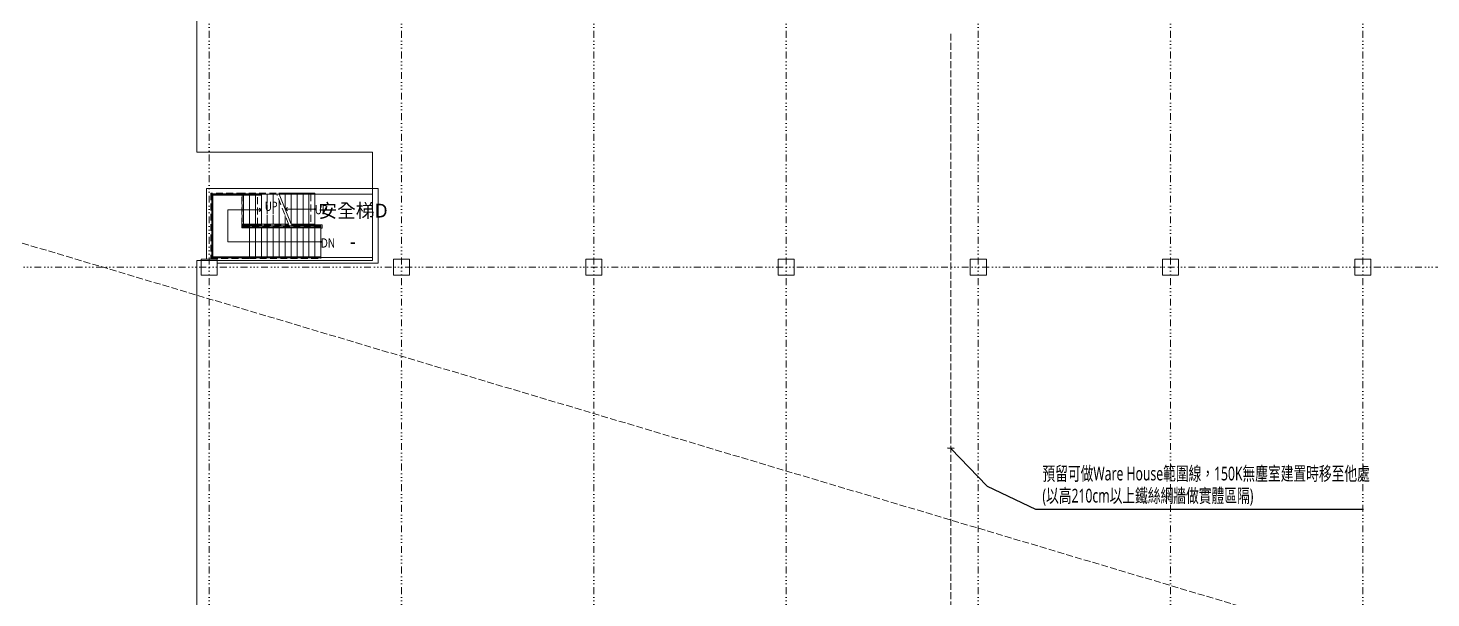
# Model space of a CAD drawing. Header units: millimetres. Extents: x -32710 to 654186, y -254124 to 420220.
# Drawn here: x 180883 to 242175, y 30550 to 55450 of the extents above; entities that cross this region are included whole.
import ezdxf
from ezdxf.enums import TextEntityAlignment as Align

# ---------------------------------------------------------------- set-up
doc = ezdxf.new("R2010")
doc.units = ezdxf.units.MM
doc.header["$LTSCALE"] = 1000
for name, pattern in [('H12PL1$0$HIDDEN', [0.4, 0.3, -0.1]), ('H12PL1$0$JJP_三點線', [0.9, 0.3, -0.15, 0, -0.15, 0, -0.15, 0, -0.15]), ('H12PL1$0$JJP_虛線(退縮線、投影線、地下室範圍、非屬本工程、圖面分區)', [0.45, 0.3, -0.15]), ('H12PL1$0$虛線', [0.846667, 0.423333, -0.423333])]:
    doc.linetypes.add(name, pattern=pattern)
for name, color, linetype in [('H12PL1$0$A-OBJE-2D', 252, 'Continuous'), ('H12PL1$0$A-STRS', 252, 'Continuous'), ('H12PL1$0$A-TEXT', 252, 'Continuous'), ('H12PL1$0$A-TEXT-修改說明.50K', 252, 'Continuous'), ('H12PL1$0$A-WALL-IN', 252, 'Continuous'), ('H12PL1$0$A-ZONE', 252, 'Continuous'), ('H12PL1$0$S-COL', 252, 'Continuous'), ('H12PL1$0$S-FNDN', 252, 'Continuous'), ('H12PL1$0$S-GRID', 252, 'Continuous'), ('H12PL1$0$S-SLAB-SHOW', 252, 'Continuous'), ('MD-20250424-增加TRAY與FS主管位置調整', 7, 'Continuous')]:
    doc.layers.add(name, color=color, linetype=linetype)
doc.styles.add('H12PL1$0$Standard', font='Microsoft JhengHei.ttf', dxfattribs={"width": 0.8})
doc.styles.add('H12PL1$1$dim-txt', font='isocp.shx', dxfattribs={"width": 0.7, "bigfont": 'chineset.shx'})
doc.dimstyles.new('H12PL1$1$ARCH-dim-2000', dxfattribs={"dimscale": 2000, "dimtxt": 0.3, "dimasz": 0.1, "dimexe": 0.1, "dimexo": 0.1, "dimgap": 0.05, "dimtad": 1, "dimdec": 0, "dimrnd": 0.5, "dimdsep": 46, "dimtxsty": 'H12PL1$1$dim-txt', "dimblk": 'H12PL1$1$_Dot', "dimcen": 2, "dimclrd": 256, "dimclre": 256, "dimclrt": 256, "dimadec": 0, "dimazin": 0, "dimtfac": 1, "dimtix": 1, "dimtmove": 2, "dimatfit": 3, "dimldrblk": 'H12PL1$1$_OBLIQUE', "dimfxl": 1, "dimtvp": 1, "dimtolj": 1, "dimarcsym": 0})

# ---------------------------------------------------------------- blocks, each defined once
blk = doc.blocks.new('H12PL1$1$_Dot')
blk = doc.blocks.new('H12PL1$1$_OBLIQUE')
at = {"color": 0, "linetype": 'ByBlock', "lineweight": -2}
blk.add_line((-0.5, -0.5), (0.5, 0.5), dxfattribs=at)
blk = doc.blocks.new('H12PL1')
at = {"layer": 'H12PL1$0$A-OBJE-2D', "linetype": 'H12PL1$0$HIDDEN', "lineweight": 0}
blk.add_line((17650, 85950), (243150, 18700), dxfattribs=at)
at = {"layer": 'H12PL1$0$A-STRS', "linetype": 'H12PL1$0$JJP_虛線(退縮線、投影線、地下室範圍、非屬本工程、圖面分區)', "lineweight": 0}
for p, q in [((161095, 48235), (159675, 48235)), ((159675, 48235), (159675, 45375)), ((159725, 45425), (159725, 48185)), ((159725, 48185), (161095, 48185)), ((159725, 48185), (159725, 45425)), ((161095, 48185), (159725, 48185)), ((161017.3, 46855), (161017.3, 48155)), ((161030.1, 48185), (161030.1, 46885)), ((162527.3, 48235), (161095, 48235)), ((161095, 48235), (161095, 48185)), ((161095, 48185), (161095, 48235)), ((161095, 48185), (162547.3, 48185)), ((161095, 46885), (161095, 48185)), ((161095, 46885), (161095, 48185)), ((161095, 46885), (161095, 48185)), ((161355, 48185), (161095, 48185)), ((161095, 48185), (161095, 46885)), ((161095, 46885), (161095, 48185)), ((161355, 46885), (161355, 48185)), ((161615, 48185), (161355, 48185)), ((161355, 48185), (161355, 46885)), ((161355, 46885), (161355, 48185)), ((161615, 46885), (161615, 48185)), ((161875, 48185), (161615, 48185)), ((161615, 48185), (161615, 46885)), ((161615, 46885), (161615, 48185)), ((161700.8, 46855), (161700.8, 48155)), ((161875, 46885), (161875, 48185)), ((162135, 48185), (161875, 48185)), ((161875, 48185), (161875, 46885)), ((161875, 46885), (161875, 48185)), ((162135, 46885), (162135, 48185)), ((162395, 48185), (162135, 48185)), ((162135, 48185), (162135, 46885)), ((162135, 46885), (162135, 48185)), ((162395, 46885), (162395, 48185)), ((162547.3, 48185), (162395, 48185)), ((162395, 48185), (162395, 46885)), ((162395, 46885), (162395, 48185)), ((163067.3, 46885), (162547.3, 48185)), ((162655, 46885), (162655, 47915.7)), ((162655, 47915.7), (162655, 46885)), ((162655, 46885), (162655, 47915.7)), ((164034.5, 48185), (164034.5, 46885)), ((162915, 46885), (162915, 47265.7)), ((162915, 47265.7), (162915, 46885)), ((162915, 46885), (162915, 47265.7)), ((161055, 46855), (161017.3, 46855)), ((161095, 46885), (161025, 46885)), ((161025, 46885), (161025, 46725)), ((161025, 46725), (161025, 46885)), ((161025, 46885), (161095, 46885)), ((161025, 46725), (161355, 46725)), ((161355, 46725), (161025, 46725)), ((161075, 46775), (161075, 46835)), ((161075, 46835), (161095, 46835)), ((161355, 46775), (161075, 46775)), ((163067.3, 46885), (161095, 46885)), ((161095, 46885), (161095, 46835)), ((161095, 46835), (161095, 46885)), ((161095, 46885), (161355, 46885)), ((161095, 46835), (163087.3, 46835)), ((161355, 46885), (161615, 46885)), ((161355, 46725), (161355, 46775)), ((164475, 46775), (161355, 46775)), ((161355, 46775), (161355, 46725)), ((161355, 45455), (161355, 46755)), ((161355, 46725), (164475, 46725)), ((161355, 46725), (161355, 45425)), ((161355, 46725), (161355, 45425)), ((161355, 46725), (161355, 45425)), ((161355, 45425), (161355, 46725)), ((161615, 46725), (161355, 46725)), ((161355, 46725), (161355, 45425)), ((161615, 46885), (161875, 46885)), ((161615, 46725), (161615, 45425)), ((161615, 45425), (161615, 46725)), ((161615, 46725), (161615, 45425)), ((161875, 46725), (161615, 46725)), ((161875, 46885), (162135, 46885)), ((161875, 46725), (161875, 45425)), ((161875, 45425), (161875, 46725)), ((161875, 46725), (161875, 45425)), ((162135, 46725), (161875, 46725)), ((162135, 46885), (162395, 46885)), ((162135, 46725), (162135, 45425)), ((162135, 45425), (162135, 46725)), ((162135, 46725), (162135, 45425)), ((162395, 46725), (162135, 46725)), ((162395, 46885), (162655, 46885)), ((162395, 46725), (162395, 45425)), ((162395, 45425), (162395, 46725)), ((162395, 46725), (162395, 45425)), ((162655, 46725), (162395, 46725)), ((162655, 46885), (162915, 46885)), ((162655, 46725), (162655, 45425)), ((162655, 45425), (162655, 46725)), ((162655, 46725), (162655, 45425)), ((162915, 46725), (162655, 46725)), ((162915, 46885), (163067.3, 46885)), ((162915, 46725), (162915, 45425)), ((162915, 45425), (162915, 46725)), ((162915, 46725), (162915, 45425)), ((163175, 46725), (162915, 46725)), ((163175, 46725), (163175, 45425)), ((163175, 45425), (163175, 46725)), ((163175, 46725), (163175, 45425)), ((163435, 46725), (163175, 46725)), ((163435, 46725), (163435, 45425)), ((163435, 45425), (163435, 46725)), ((163435, 46725), (163435, 45425)), ((163695, 46725), (163435, 46725)), ((163695, 46725), (163695, 45425)), ((163695, 45425), (163695, 46725)), ((163695, 46725), (163695, 45425)), ((163955, 46725), (163695, 46725)), ((163955, 46725), (163955, 45425)), ((163955, 45425), (163955, 46725)), ((163955, 46725), (163955, 45425)), ((164215, 46725), (163955, 46725)), ((164215, 46725), (164215, 45425)), ((164215, 45425), (164215, 46725)), ((164215, 46725), (164215, 45425)), ((164475, 46725), (164215, 46725)), ((164475, 46725), (164475, 46775)), ((164475, 45425), (164475, 46725)), ((159675, 45375), (161355, 45375)), ((161355, 45425), (159725, 45425)), ((159725, 45425), (161355, 45425)), ((161355, 45375), (161355, 45425)), ((164475, 45425), (161355, 45425)), ((161355, 45425), (161355, 45375)), ((161355, 45425), (161615, 45425)), ((161355, 45375), (164475, 45375)), ((161615, 45425), (161875, 45425)), ((161875, 45425), (162135, 45425)), ((162135, 45425), (162395, 45425)), ((162395, 45425), (162655, 45425)), ((162655, 45425), (162915, 45425)), ((162915, 45425), (163175, 45425)), ((163175, 45425), (163435, 45425)), ((163435, 45425), (163695, 45425)), ((163695, 45425), (163955, 45425)), ((163955, 45425), (164215, 45425)), ((164215, 45425), (164475, 45425)), ((164475, 45375), (164475, 45425))]:
    blk.add_line(p, q, dxfattribs=at)
at = {"layer": 'H12PL1$0$A-STRS', "lineweight": 0}
for p, q in [((159705, 45405), (159705, 48205)), ((159705, 48205), (161095, 48205)), ((161095, 48155), (159755, 48155)), ((159755, 48155), (159755, 45455)), ((159755, 45455), (159755, 48155)), ((159755, 48155), (161017.3, 48155)), ((159755, 45455), (159755, 48155)), ((159755, 48155), (161095, 48155)), ((161017.3, 48155), (161095, 48155)), ((161095, 48155), (161095, 48205)), ((161095, 48205), (161875, 48205)), ((161095, 48205), (161095, 48155)), ((161875, 48155), (161095, 48155)), ((161095, 48155), (161875, 48155)), ((161095, 48155), (161095, 46855)), ((161095, 48155), (161095, 46855)), ((161095, 48155), (161095, 46855)), ((161095, 46855), (161095, 48155)), ((161095, 48155), (161355, 48155)), ((161095, 48155), (161095, 46855)), ((161355, 48155), (161355, 46855)), ((161355, 46855), (161355, 48155)), ((161355, 48155), (161615, 48155)), ((161355, 48155), (161355, 46855)), ((161615, 48155), (161615, 46855)), ((161615, 46855), (161615, 48155)), ((161615, 48155), (161875, 48155)), ((161615, 48155), (161615, 46855)), ((161875, 48205), (161875, 48155)), ((161875, 48155), (161875, 46855)), ((161875, 48155), (161875, 46855)), ((164215, 48235), (162635, 48235)), ((162655, 48185), (164215, 48185)), ((164215, 48185), (162655, 48185)), ((162915, 48185), (162655, 48185)), ((163175, 46885), (162655, 48185)), ((162915, 47535), (162915, 48185)), ((163175, 48185), (162915, 48185)), ((162915, 48185), (162915, 47535)), ((162915, 47535), (162915, 48185)), ((163175, 46885), (163175, 48185)), ((163435, 48185), (163175, 48185)), ((163175, 48185), (163175, 46885)), ((163175, 46885), (163175, 48185)), ((163435, 46885), (163435, 48185)), ((163695, 48185), (163435, 48185)), ((163435, 48185), (163435, 46885)), ((163435, 46885), (163435, 48185)), ((163695, 46885), (163695, 48185)), ((163955, 48185), (163695, 48185)), ((163695, 48185), (163695, 46885)), ((163695, 46885), (163695, 48185)), ((163955, 46885), (163955, 48185)), ((164215, 48185), (163955, 48185)), ((163955, 48185), (163955, 46885)), ((163955, 46885), (163955, 48185)), ((164215, 48185), (164215, 48235)), ((164215, 46885), (164215, 48185)), ((164215, 46885), (164215, 48185)), ((161095, 47505), (160405, 47505)), ((160405, 47505), (160405, 46105)), ((161615, 47505), (161095, 47505)), ((161875, 47505), (161615, 47505)), ((161775, 47580), (161875, 47505)), ((161875, 47505), (161775, 47430)), ((163015, 47610), (162915, 47535)), ((163955, 47535), (162915, 47535)), ((162915, 47535), (163015, 47460)), ((164215, 47535), (163955, 47535)), ((161055, 46755), (161055, 46855)), ((161055, 46855), (161095, 46855)), ((161095, 46855), (161055, 46855)), ((161055, 46855), (161055, 46755)), ((161095, 46855), (161055, 46855)), ((161055, 46855), (161055, 46755)), ((161355, 46755), (161055, 46755)), ((161055, 46755), (161355, 46755)), ((161055, 46755), (161355, 46755)), ((161095, 46805), (161095, 46855)), ((161095, 46855), (161875, 46855)), ((161095, 46855), (161095, 46805)), ((161875, 46855), (161095, 46855)), ((161355, 46855), (161095, 46855)), ((161875, 46805), (161095, 46805)), ((161095, 46805), (161105, 46805)), ((161105, 46805), (161355, 46805)), ((161615, 46855), (161355, 46855)), ((161355, 46805), (161355, 46755)), ((161355, 46805), (164475, 46805)), ((161355, 46755), (161355, 46805)), ((164475, 46755), (161355, 46755)), ((161355, 46755), (164475, 46755)), ((161355, 45455), (161355, 46755)), ((161355, 45455), (161355, 46755)), ((161355, 46755), (161355, 45455)), ((161355, 45455), (161355, 46755)), ((161355, 46755), (161615, 46755)), ((161875, 46855), (161615, 46855)), ((161615, 45455), (161615, 46755)), ((161615, 46755), (161615, 45455)), ((161615, 45455), (161615, 46755)), ((161615, 46755), (161875, 46755)), ((161875, 46855), (161875, 46805)), ((161875, 45455), (161875, 46755)), ((161875, 46755), (161875, 45455)), ((161875, 45455), (161875, 46755)), ((161875, 46755), (162135, 46755)), ((162135, 45455), (162135, 46755)), ((162135, 46755), (162135, 45455)), ((162135, 45455), (162135, 46755)), ((162135, 46755), (162395, 46755)), ((162395, 45455), (162395, 46755)), ((162395, 46755), (162395, 45455)), ((162395, 45455), (162395, 46755)), ((162395, 46755), (162655, 46755)), ((162655, 45455), (162655, 46755)), ((162655, 46755), (162655, 45455)), ((162655, 45455), (162655, 46755)), ((162655, 46755), (162915, 46755)), ((162915, 45455), (162915, 46755)), ((162915, 46755), (162915, 45455)), ((162915, 45455), (162915, 46755)), ((162915, 46755), (163175, 46755)), ((164215, 46885), (163175, 46885)), ((163175, 46885), (164215, 46885)), ((163175, 46885), (163435, 46885)), ((163175, 45455), (163175, 46755)), ((163175, 46755), (163175, 45455)), ((163175, 45455), (163175, 46755)), ((163175, 46755), (163435, 46755)), ((163195, 46835), (164215, 46835)), ((163435, 46885), (163695, 46885)), ((163435, 45455), (163435, 46755)), ((163435, 46755), (163435, 45455)), ((163435, 45455), (163435, 46755)), ((163435, 46755), (163695, 46755)), ((163695, 46885), (163955, 46885)), ((163695, 45455), (163695, 46755)), ((163695, 46755), (163695, 45455)), ((163695, 45455), (163695, 46755)), ((163695, 46755), (163955, 46755)), ((163955, 46885), (164215, 46885)), ((163955, 45455), (163955, 46755)), ((163955, 46755), (163955, 45455)), ((163955, 45455), (163955, 46755)), ((163955, 46755), (164215, 46755)), ((164215, 46835), (164215, 46885)), ((164215, 45455), (164215, 46755)), ((164215, 46755), (164215, 45455)), ((164215, 45455), (164215, 46755)), ((164215, 46755), (164475, 46755)), ((164475, 46805), (164475, 46755)), ((164475, 46755), (164475, 45455)), ((164475, 46755), (164475, 45455)), ((160405, 46105), (161355, 46105)), ((161355, 46105), (164215, 46105)), ((164215, 46105), (164475, 46105)), ((161355, 45405), (159705, 45405)), ((159755, 45455), (161355, 45455)), ((161355, 45455), (159755, 45455)), ((161355, 45455), (159755, 45455)), ((161355, 45455), (161355, 45405)), ((161355, 45455), (164475, 45455)), ((161355, 45405), (161355, 45455)), ((164475, 45455), (161355, 45455)), ((161615, 45455), (161355, 45455)), ((164475, 45405), (161355, 45405)), ((161875, 45455), (161615, 45455)), ((162135, 45455), (161875, 45455)), ((162395, 45455), (162135, 45455)), ((162655, 45455), (162395, 45455)), ((162915, 45455), (162655, 45455)), ((163175, 45455), (162915, 45455)), ((163435, 45455), (163175, 45455)), ((163695, 45455), (163435, 45455)), ((163955, 45455), (163695, 45455)), ((164215, 45455), (163955, 45455)), ((164475, 45455), (164215, 45455)), ((164475, 45455), (164475, 45405))]:
    blk.add_line(p, q, dxfattribs=at)
at = {"layer": 'H12PL1$0$A-STRS', "linetype": 'H12PL1$0$虛線', "lineweight": 0}
for p, q in [((159725, 48185), (159725, 45425)), ((161030.1, 48185), (159725, 48185)), ((161095, 48185), (161030.1, 48185)), ((162547.3, 48185), (161095, 48185)), ((161025, 46725), (161025, 46885)), ((161025, 46885), (161030.1, 46885)), ((161355, 46725), (161025, 46725)), ((161030.1, 46885), (161095, 46885)), ((161095, 46885), (163067.3, 46885)), ((164475, 46725), (161355, 46725)), ((164475, 45425), (164475, 46725)), ((159725, 45425), (161355, 45425)), ((161355, 45425), (164475, 45425))]:
    blk.add_line(p, q, dxfattribs=at)
at = {"layer": 'H12PL1$0$A-STRS', "lineweight": 0, "flags": 128}
for points in [[(164215, 47560, 1), (164215, 47510, 1)], [(164475, 46080, -1), (164475, 46130, -1)]]:
    blk.add_lwpolyline(points, format="xyb", close=True, dxfattribs=at)
at = {"layer": 'H12PL1$0$A-TEXT-修改說明.50K', "linetype": 'H12PL1$0$HIDDEN', "lineweight": 0}
blk.add_lwpolyline([(192000, 55200), (192000, 18700)], dxfattribs=at)
at = {"layer": 'H12PL1$0$A-WALL-IN', "lineweight": 0, "flags": 128}
for points in [[(159475, 48435), (159475, 48185)], [(166725, 48435), (159475, 48435)], [(166975, 48435), (166725, 48435)], [(166975, 45425), (166975, 48435)], [(159475, 48185), (159475, 45425)], [(159725, 45425), (159725, 48185)], [(159725, 48185), (166725, 48185)], [(166725, 48185), (166725, 45425)], [(159475, 45350), (159475, 45425)], [(166725, 45425), (159725, 45425)], [(166975, 45175), (166975, 45425)], [(159950, 45175), (166975, 45175)]]:
    blk.add_lwpolyline(points, dxfattribs=at)
at = {"layer": 'H12PL1$0$S-COL', "lineweight": 0, "flags": 128}
for points in [[(159250, 44650), (159950, 44650), (159950, 45350), (159250, 45350)], [(167650, 44650), (168350, 44650), (168350, 45350), (167650, 45350)], [(176050, 44650), (176750, 44650), (176750, 45350), (176050, 45350)], [(184450, 44650), (185150, 44650), (185150, 45350), (184450, 45350)], [(192850, 44650), (193550, 44650), (193550, 45350), (192850, 45350)], [(201250, 44650), (201950, 44650), (201950, 45350), (201250, 45350)], [(209650, 44650), (210350, 44650), (210350, 45350), (209650, 45350)]]:
    blk.add_lwpolyline(points, close=True, dxfattribs=at)
at = {"layer": 'H12PL1$0$S-FNDN', "lineweight": 0, "flags": 128}
blk.add_lwpolyline([(110700, 45300), (119350, 45300), (119350, -550), (126650, -550), (126650, -2700), (151750, -2700), (151750, -550), (159050, -550), (159050, 45300), (166725, 45300), (166725, 50030), (159050, 50030), (159050, 90550), (119350, 90550), (119350, 50030), (110700, 50030)], close=True, dxfattribs=at)
at = {"layer": 'H12PL1$0$S-GRID', "linetype": 'H12PL1$0$JJP_三點線', "lineweight": 0}
for p, q in [((159600, 128250), (159600, -28000)), ((168000, 128250), (168000, -28000)), ((176400, 128250), (176400, -28000)), ((184800, 128250), (184800, -28000)), ((193200, 128250), (193200, -28000)), ((201600, 128250), (201600, -28000)), ((210000, 128250), (210000, -28000)), ((-29000, 45000), (289600, 45000))]:
    blk.add_line(p, q, dxfattribs=at)
at = {"layer": 'H12PL1$0$S-SLAB-SHOW', "lineweight": 0, "flags": 128}
blk.add_lwpolyline([(164215, 46855), (164525, 46855), (164525, 46705), (164475, 46705), (164475, 45425), (166725, 45425), (166725, 48185), (164215, 48185)], close=True, dxfattribs=at)
blk.add_lwpolyline([(164215, 46855), (164525, 46855), (164525, 46705), (164475, 46705), (164475, 45425), (166725, 45425), (166725, 48185), (164215, 48185)], close=True, dxfattribs=at)
at = {"layer": 'H12PL1$0$A-TEXT', "linetype": 'Continuous', "lineweight": 0, "char_height": 400, "attachment_point": 4, "style": 'H12PL1$0$Standard'}
for s, insert in [('\\A1;UP', (162027.3, 47660.5)), ('\\A1;UP', (164215, 47515.5)), ('\\A1;DN', (164475, 46058.8))]:
    blk.add_mtext(s, dxfattribs=dict(at, insert=insert))
at = {"layer": 'H12PL1$0$A-TEXT-修改說明.50K', "linetype": 'Continuous', "lineweight": 0, "insert": (196000, 35435.9), "char_height": 600, "attachment_point": 4, "line_spacing_factor": 0.965527, "style": 'H12PL1$0$Standard'}
blk.add_mtext('\\A1;{\\W0.68;預留可做Ware House範圍線，150K無塵室建置時移至他處\\P(以高210cm以上鐵絲網牆做實體區隔)}', dxfattribs=at)
at = {"layer": 'H12PL1$0$A-ZONE', "style": 'H12PL1$0$Standard'}
for s, p in [('安全梯D', (165878.7, 47771.1)), ('-', (165878.7, 46429.2))]:
    blk.add_text(s, height=600, dxfattribs=at).set_placement(p, align=Align.TOP_CENTER)
at = {"layer": 'H12PL1$0$A-TEXT-修改說明.50K', "lineweight": 0, "annotation_type": 0, "has_hookline": 1, "hookline_direction": 0, "text_width": 14025.3}
blk.add_leader([(192000, 37086.4), (193583.5, 35435.9), (195700, 34425.6), (195900, 34425.6)], dimstyle='H12PL1$1$ARCH-dim-2000', dxfattribs=at)

msp = doc.modelspace()

# ---------------------------------------------------------------- block references
at = {"layer": 'MD-20250424-增加TRAY與FS主管位置調整', "color": 8}
msp.add_blockref('H12PL1', (29200, 0), dxfattribs=at)

doc.saveas('drawing.dxf')
